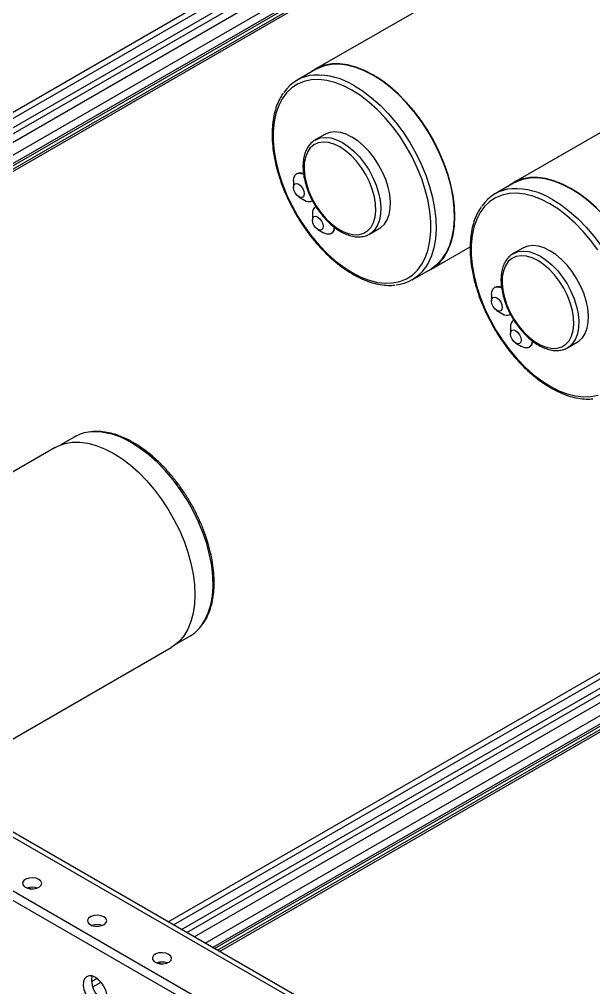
# Model space of a CAD drawing. Header units: inches. Extents: x 0 to 11, y 0 to 8.4.
# Drawn here: x 7.333 to 7.854, y 5.04 to 5.919 of the extents above; entities that cross this region are included whole.
import ezdxf

# ---------------------------------------------------------------- set-up
doc = ezdxf.new("R2010")
doc.units = ezdxf.units.IN
doc.header["$MEASUREMENT"] = 0

msp = doc.modelspace()

# ---------------------------------------------------------------- linework, layer by layer
at = {"color": 7, "linetype": 'Continuous', "lineweight": 25}
for p, q in [((7.71163, 6.05688), (6.76084, 5.508)), ((7.71645, 6.0541), (6.76566, 5.50522)), ((7.72381, 6.04984), (6.77534, 5.5023)), ((7.72864, 6.04706), (6.78016, 5.49952)), ((7.73105, 6.04085), (6.78443, 5.49438)), ((7.73473, 6.03135), (6.7945, 5.48857)), ((7.73714, 6.02514), (6.80109, 5.48477)), ((7.73473, 6.02171), (6.80285, 5.48375)), ((7.73105, 6.01647), (6.80555, 5.48219)), ((7.72864, 6.01304), (6.80731, 5.48117)), ((7.82915, 6.00551), (7.60146, 5.87407)), ((8.00887, 5.9023), (7.78118, 5.77086)), ((7.60167, 5.87371), (7.5849, 5.86403)), ((7.6102, 5.81484), (7.60147, 5.8098)), ((7.58468, 5.77911), (7.58457, 5.77905)), ((7.58164, 5.77256), (7.58164, 5.76667)), ((7.78139, 5.7705), (7.76462, 5.76081)), ((7.58655, 5.75816), (7.59165, 5.75521)), ((7.59874, 5.75451), (7.59885, 5.75457)), ((7.59885, 5.74285), (7.59885, 5.73696)), ((7.6019, 5.7494), (7.60178, 5.74934)), ((7.60376, 5.72845), (7.60887, 5.7255)), ((7.61595, 5.7248), (7.61606, 5.72487)), ((7.6508, 5.72435), (7.65005, 5.72394)), ((7.6508, 5.72435), (7.65953, 5.72939)), ((7.70645, 5.6922), (7.74206, 5.71275)), ((7.78992, 5.71163), (7.7812, 5.70659)), ((7.68947, 5.68288), (7.70625, 5.69256)), ((7.76441, 5.6759), (7.7643, 5.67583)), ((7.76136, 5.66935), (7.76136, 5.66345)), ((7.76627, 5.65494), (7.77138, 5.652)), ((7.46794, 5.0998), (8.41873, 5.64868)), ((7.47276, 5.09701), (8.42356, 5.64589)), ((7.77846, 5.6513), (7.77857, 5.65136)), ((7.78162, 5.64619), (7.78151, 5.64613)), ((7.48013, 5.09276), (8.43092, 5.64164)), ((7.48495, 5.08998), (8.43574, 5.63886)), ((7.77857, 5.63964), (7.77857, 5.63375)), ((7.49154, 5.08617), (8.43815, 5.63264)), ((7.5016, 5.08037), (8.44184, 5.62315)), ((7.78348, 5.62524), (7.78859, 5.62229)), ((7.79567, 5.62159), (7.79578, 5.62165)), ((7.83052, 5.62114), (7.82977, 5.62073)), ((7.83052, 5.62114), (7.83925, 5.62618)), ((7.50819, 5.07656), (8.44425, 5.61694)), ((7.50996, 5.07554), (8.44184, 5.61351)), ((7.51265, 5.07399), (8.43815, 5.60827)), ((7.51442, 5.07297), (8.43574, 5.60483)), ((7.3825, 5.53995), (7.37041, 5.53297)), ((7.36552, 5.53063), (7.14893, 5.4056)), ((7.47498, 5.35182), (7.48708, 5.35881)), ((7.25419, 5.22388), (7.47052, 5.34876)), ((7.10701, 5.30379), (7.80793, 4.89916)), ((7.81171, 4.90134), (7.11347, 5.30443)), ((7.07195, 5.27505), (7.51269, 5.02062)), ((7.07195, 5.26654), (7.50155, 5.01854)), ((7.34163, 5.131), (7.343, 5.12975)), ((7.45948, 5.06296), (7.46085, 5.06171)), ((7.39828, 5.04551), (7.40332, 5.04842)), ((7.39944, 5.04061), (7.40698, 5.04497))]:
    msp.add_line(p, q, dxfattribs=at)
at = {"color": 7, "linetype": 'Continuous', "lineweight": 25, "flags": 128}
for points in [[(7.65377, 5.86898), (7.64601, 5.87297), (7.63833, 5.87597), (7.63083, 5.87796), (7.62358, 5.8789), (7.61667, 5.8788), (7.61016, 5.87765), (7.60413, 5.87546), (7.59865, 5.87227), (7.597, 5.87101)], [(7.65377, 5.86864), (7.64591, 5.87267), (7.63814, 5.87569), (7.63055, 5.87765), (7.62323, 5.87855), (7.61625, 5.87837), (7.6097, 5.8771), (7.60366, 5.87477), (7.60167, 5.87371)], [(7.70157, 5.68986), (7.70378, 5.69081), (7.70926, 5.69401), (7.71414, 5.69818), (7.71835, 5.70329), (7.72186, 5.70927), (7.72463, 5.71606), (7.72662, 5.72358), (7.72782, 5.73176), (7.7282, 5.7405), (7.72778, 5.7497), (7.72654, 5.75928), (7.72451, 5.76911), (7.72171, 5.7791), (7.71816, 5.78913), (7.71391, 5.7991), (7.709, 5.80889), (7.7035, 5.8184), (7.69744, 5.82753), (7.69091, 5.83616), (7.68398, 5.84422), (7.67672, 5.85161), (7.66921, 5.85824), (7.66153, 5.86406), (7.65377, 5.86898)], [(7.70625, 5.69256), (7.70707, 5.69306), (7.71224, 5.69693), (7.71675, 5.70178), (7.72055, 5.70755), (7.72359, 5.71418), (7.72584, 5.72159), (7.72728, 5.72969), (7.72789, 5.7384), (7.72766, 5.74762), (7.72659, 5.75725), (7.72471, 5.76716), (7.72202, 5.77726), (7.71856, 5.78742), (7.71436, 5.79753), (7.70949, 5.80748), (7.70398, 5.81716), (7.69791, 5.82645), (7.69134, 5.83524), (7.68434, 5.84345), (7.677, 5.85098), (7.6694, 5.85773), (7.66163, 5.86364), (7.65377, 5.86864)], [(7.63468, 5.85494), (7.62694, 5.8589), (7.61929, 5.86185), (7.61182, 5.86374), (7.60462, 5.86456), (7.59778, 5.86429), (7.59137, 5.86295), (7.58547, 5.86053), (7.58015, 5.85709), (7.57547, 5.85264), (7.57149, 5.84726), (7.56825, 5.84099), (7.5658, 5.83391), (7.56415, 5.82611), (7.56333, 5.81768), (7.56335, 5.80871), (7.56421, 5.79931), (7.5659, 5.78959), (7.56839, 5.77967), (7.57167, 5.76966), (7.57568, 5.75968), (7.58039, 5.74985), (7.58574, 5.74027), (7.59166, 5.73107), (7.5981, 5.72235), (7.60496, 5.71422), (7.61217, 5.70676), (7.61965, 5.70007), (7.62731, 5.69422), (7.63505, 5.68929), (7.6428, 5.68533), (7.65045, 5.68238), (7.65791, 5.68049), (7.66511, 5.67967), (7.67196, 5.67994), (7.67836, 5.68128), (7.68426, 5.68369), (7.68958, 5.68714), (7.69426, 5.69159), (7.69824, 5.69697), (7.70148, 5.70324), (7.70394, 5.71032), (7.70558, 5.71812), (7.7064, 5.72655), (7.70638, 5.73552), (7.70552, 5.74492), (7.70384, 5.75463), (7.70134, 5.76456), (7.69807, 5.77456), (7.69405, 5.78455), (7.68934, 5.79438), (7.68399, 5.80395), (7.67807, 5.81316), (7.67164, 5.82187), (7.66477, 5.83001), (7.65756, 5.83747), (7.65008, 5.84416), (7.64243, 5.85001), (7.63468, 5.85494)], [(7.63699, 5.85896), (7.64486, 5.85396), (7.65263, 5.84805), (7.66023, 5.8413), (7.66757, 5.83377), (7.67456, 5.82556), (7.68113, 5.81676), (7.68721, 5.80747), (7.69271, 5.7978), (7.69759, 5.78785), (7.70178, 5.77774), (7.70524, 5.76757), (7.70793, 5.75748), (7.70982, 5.74756), (7.71089, 5.73794), (7.71112, 5.72872), (7.71051, 5.72001), (7.70907, 5.7119), (7.70682, 5.7045), (7.70378, 5.69787), (7.70112, 5.69363)], [(7.60131, 5.8097), (7.60188, 5.81003), (7.60599, 5.81159), (7.61058, 5.81211), (7.61553, 5.81158), (7.62072, 5.81), (7.62605, 5.80741)], [(7.63478, 5.81245), (7.62945, 5.81503), (7.62425, 5.81661), (7.61931, 5.81715), (7.61472, 5.81663), (7.61061, 5.81507), (7.6102, 5.81484)], [(7.65953, 5.72939), (7.66097, 5.73032), (7.6642, 5.73337), (7.66673, 5.73733), (7.66853, 5.74211), (7.66953, 5.74759), (7.66972, 5.75364), (7.66909, 5.76013), (7.66767, 5.76689), (7.66547, 5.77378), (7.66255, 5.78063), (7.65899, 5.78728), (7.65486, 5.79358), (7.65026, 5.79937), (7.64531, 5.80452), (7.6401, 5.80892), (7.63478, 5.81245)], [(7.62373, 5.80339), (7.61851, 5.8059), (7.61343, 5.80737), (7.60861, 5.80777), (7.60419, 5.80707), (7.60027, 5.80531), (7.59697, 5.80252), (7.59436, 5.79877), (7.59252, 5.79417), (7.59148, 5.78884), (7.59128, 5.78291), (7.59193, 5.77653), (7.5934, 5.76987), (7.59566, 5.76311), (7.59865, 5.75641), (7.60229, 5.74995), (7.60648, 5.74391), (7.61113, 5.73843), (7.61611, 5.73365), (7.62128, 5.72971), (7.62652, 5.7267), (7.63169, 5.7247), (7.63666, 5.72377), (7.64129, 5.72392), (7.64547, 5.72515), (7.6491, 5.72744), (7.65206, 5.73071), (7.6543, 5.7349), (7.65574, 5.73988), (7.65636, 5.74553), (7.65613, 5.75171), (7.65507, 5.75825), (7.6532, 5.76498), (7.65057, 5.77173), (7.64724, 5.77833), (7.64331, 5.7846), (7.63888, 5.79038), (7.63405, 5.79553), (7.62896, 5.7999), (7.62373, 5.80339)], [(7.62605, 5.80741), (7.63137, 5.80388), (7.63658, 5.79949), (7.64154, 5.79433), (7.64613, 5.78854), (7.65026, 5.78225), (7.65383, 5.77559), (7.65674, 5.76874), (7.65894, 5.76185), (7.66037, 5.75509), (7.66099, 5.7486), (7.6608, 5.74255), (7.6598, 5.73707), (7.65801, 5.7323), (7.65547, 5.72834), (7.65224, 5.72528), (7.6508, 5.72435)], [(7.58164, 5.77256), (7.58188, 5.77496), (7.58297, 5.77755), (7.58482, 5.77918), (7.58729, 5.77971), (7.59014, 5.77909), (7.59089, 5.77875)], [(7.58656, 5.75815), (7.58468, 5.75966), (7.58309, 5.76181), (7.58202, 5.76426), (7.58164, 5.76665), (7.58201, 5.76861), (7.58307, 5.76984), (7.58466, 5.77016), (7.58654, 5.76951), (7.58842, 5.768), (7.59002, 5.76585), (7.59109, 5.7634), (7.59147, 5.76101), (7.5911, 5.75905), (7.59004, 5.75782), (7.58844, 5.7575), (7.58656, 5.75815)], [(7.83349, 5.76577), (7.82573, 5.76976), (7.81806, 5.77276), (7.81055, 5.77474), (7.80331, 5.77569), (7.79639, 5.77559), (7.78988, 5.77444), (7.78386, 5.77225), (7.77838, 5.76905), (7.77672, 5.7678)], [(7.83349, 5.76543), (7.82563, 5.76946), (7.81786, 5.77247), (7.81027, 5.77444), (7.80295, 5.77534), (7.79597, 5.77515), (7.78942, 5.77389), (7.78338, 5.77156), (7.78139, 5.7705)], [(7.8144, 5.75173), (7.80666, 5.75569), (7.79901, 5.75863), (7.79154, 5.76053), (7.78434, 5.76134), (7.7775, 5.76108), (7.77109, 5.75973), (7.76519, 5.75732), (7.75987, 5.75387), (7.7552, 5.74943), (7.75121, 5.74404), (7.74798, 5.73777), (7.74552, 5.7307), (7.74387, 5.7229), (7.74305, 5.71446), (7.74307, 5.70549), (7.74393, 5.6961), (7.74562, 5.68638), (7.74811, 5.67646), (7.75139, 5.66645), (7.7554, 5.65647), (7.76011, 5.64663), (7.76546, 5.63706), (7.77139, 5.62786), (7.77782, 5.61914), (7.78468, 5.611), (7.79189, 5.60355), (7.79937, 5.59686), (7.80703, 5.59101), (7.81477, 5.58608), (7.82252, 5.58211), (7.83017, 5.57917), (7.83764, 5.57728), (7.84483, 5.57646), (7.85168, 5.57672), (7.85809, 5.57807)], [(7.85644, 5.74839), (7.84893, 5.75503), (7.84125, 5.76084), (7.83349, 5.76577)], [(7.88597, 5.58935), (7.8868, 5.58984), (7.89197, 5.59372), (7.89647, 5.59856), (7.90027, 5.60434), (7.90331, 5.61096), (7.90556, 5.61837), (7.907, 5.62648), (7.90761, 5.63519), (7.90738, 5.64441), (7.90632, 5.65403), (7.90443, 5.66395), (7.90174, 5.67404), (7.89828, 5.6842), (7.89408, 5.69432), (7.88921, 5.70427), (7.8837, 5.71394), (7.87763, 5.72323), (7.87106, 5.73203), (7.86406, 5.74024), (7.85672, 5.74776), (7.84913, 5.75452), (7.84135, 5.76043), (7.83349, 5.76543)], [(7.85779, 5.70994), (7.85136, 5.71866), (7.8445, 5.7268), (7.83728, 5.73425), (7.82981, 5.74095), (7.82215, 5.74679), (7.8144, 5.75173)], [(7.81672, 5.75575), (7.82458, 5.75075), (7.83235, 5.74484), (7.83995, 5.73808), (7.84729, 5.73056), (7.85429, 5.72235), (7.86086, 5.71355), (7.86693, 5.70426), (7.87244, 5.69459), (7.87731, 5.68464), (7.88151, 5.67452), (7.88497, 5.66436), (7.88766, 5.65426), (7.88954, 5.64435), (7.89061, 5.63473), (7.89084, 5.62551), (7.89023, 5.6168), (7.88879, 5.60869), (7.88654, 5.60128), (7.8835, 5.59465), (7.88084, 5.59042)], [(7.60378, 5.72844), (7.60189, 5.72995), (7.6003, 5.7321), (7.59923, 5.73456), (7.59885, 5.73695), (7.59922, 5.7389), (7.60028, 5.74014), (7.60187, 5.74045), (7.60375, 5.73981), (7.60563, 5.73829), (7.60723, 5.73615), (7.6083, 5.73369), (7.60868, 5.7313), (7.60831, 5.72934), (7.60725, 5.72811), (7.60566, 5.7278), (7.60378, 5.72844)], [(7.61886, 5.73048), (7.61886, 5.73047), (7.6182, 5.72748), (7.61672, 5.72535), (7.61453, 5.72426), (7.61184, 5.72431), (7.60889, 5.72549)], [(7.78103, 5.70649), (7.78161, 5.70682), (7.78572, 5.70838), (7.7903, 5.7089), (7.79525, 5.70836), (7.80045, 5.70678), (7.80577, 5.7042)], [(7.8145, 5.70924), (7.80917, 5.71182), (7.80398, 5.7134), (7.79903, 5.71394), (7.79445, 5.71342), (7.79033, 5.71186), (7.78992, 5.71163)], [(7.83925, 5.62618), (7.84069, 5.62711), (7.84392, 5.63016), (7.84646, 5.63412), (7.84825, 5.6389), (7.84925, 5.64437), (7.84944, 5.65043), (7.84882, 5.65691), (7.84739, 5.66368), (7.84519, 5.67057), (7.84228, 5.67742), (7.83871, 5.68407), (7.83458, 5.69037), (7.82999, 5.69616), (7.82503, 5.70131), (7.81982, 5.7057), (7.8145, 5.70924)], [(7.80346, 5.70018), (7.79823, 5.70269), (7.79315, 5.70416), (7.78833, 5.70455), (7.78391, 5.70386), (7.78, 5.70209), (7.77669, 5.6993), (7.77408, 5.69556), (7.77224, 5.69096), (7.7712, 5.68563), (7.77101, 5.67969), (7.77165, 5.67331), (7.77312, 5.66666), (7.77538, 5.65989), (7.77837, 5.6532), (7.78201, 5.64674), (7.78621, 5.64069), (7.79085, 5.63521), (7.79583, 5.63044), (7.801, 5.6265), (7.80624, 5.62349), (7.81142, 5.62149), (7.81638, 5.62055), (7.82102, 5.6207), (7.8252, 5.62194), (7.82882, 5.62422), (7.83178, 5.6275), (7.83402, 5.63169), (7.83546, 5.63667), (7.83608, 5.64232), (7.83586, 5.6485), (7.83479, 5.65504), (7.83292, 5.66177), (7.83029, 5.66852), (7.82697, 5.67512), (7.82304, 5.68139), (7.8186, 5.68717), (7.81377, 5.69232), (7.80868, 5.69669), (7.80346, 5.70018)], [(7.80577, 5.7042), (7.8111, 5.70067), (7.8163, 5.69627), (7.82126, 5.69112), (7.82586, 5.68533), (7.82998, 5.67903), (7.83355, 5.67238), (7.83646, 5.66553), (7.83866, 5.65864), (7.84009, 5.65187), (7.84071, 5.64539), (7.84052, 5.63934), (7.83952, 5.63386), (7.83773, 5.62908), (7.83519, 5.62512), (7.83196, 5.62207), (7.83052, 5.62114)], [(7.76136, 5.66935), (7.76161, 5.67175), (7.76269, 5.67434), (7.76455, 5.67597), (7.76701, 5.6765), (7.76986, 5.67588), (7.77061, 5.67554)], [(7.76629, 5.65494), (7.76441, 5.65645), (7.76281, 5.6586), (7.76174, 5.66105), (7.76136, 5.66344), (7.76173, 5.6654), (7.76279, 5.66663), (7.76438, 5.66695), (7.76626, 5.6663), (7.76814, 5.66479), (7.76974, 5.66264), (7.77081, 5.66019), (7.77119, 5.6578), (7.77082, 5.65584), (7.76976, 5.65461), (7.76817, 5.65429), (7.76629, 5.65494)], [(7.7835, 5.62523), (7.78162, 5.62674), (7.78002, 5.62889), (7.77895, 5.63134), (7.77857, 5.63373), (7.77894, 5.63569), (7.78, 5.63692), (7.78159, 5.63724), (7.78347, 5.63659), (7.78535, 5.63508), (7.78695, 5.63293), (7.78802, 5.63048), (7.7884, 5.62809), (7.78803, 5.62613), (7.78697, 5.6249), (7.78538, 5.62458), (7.7835, 5.62523)], [(7.79858, 5.62726), (7.79858, 5.62725), (7.79792, 5.62427), (7.79644, 5.62214), (7.79425, 5.62105), (7.79157, 5.62109), (7.78862, 5.62227)], [(7.36552, 5.53063), (7.36834, 5.53209), (7.37438, 5.53425), (7.3809, 5.53538), (7.38782, 5.53546), (7.39508, 5.53448), (7.40258, 5.53247), (7.41026, 5.52944), (7.41802, 5.52543)], [(7.49879, 5.36964), (7.5013, 5.37364), (7.50436, 5.38025), (7.50663, 5.38764), (7.50809, 5.39573), (7.50872, 5.40443), (7.50851, 5.41364), (7.50746, 5.42325), (7.50559, 5.43316), (7.50292, 5.44325), (7.49948, 5.45341), (7.49531, 5.46353), (7.49045, 5.47349), (7.48495, 5.48317), (7.47889, 5.49247), (7.47233, 5.50128), (7.46535, 5.5095), (7.45802, 5.51705), (7.45042, 5.52382), (7.44265, 5.52975), (7.43479, 5.53478)], [(7.41802, 5.52543), (7.42578, 5.52048), (7.43346, 5.51465), (7.44096, 5.50799), (7.44822, 5.50059), (7.45514, 5.49252), (7.46166, 5.48387), (7.4677, 5.47473), (7.4732, 5.46521), (7.47809, 5.45542), (7.48232, 5.44545), (7.48585, 5.43541), (7.48863, 5.42543), (7.49064, 5.4156), (7.49186, 5.40603), (7.49227, 5.39684), (7.49186, 5.38811), (7.49064, 5.37995), (7.48863, 5.37244), (7.48585, 5.36567), (7.48232, 5.35971), (7.47809, 5.35463), (7.4732, 5.35048), (7.47052, 5.34876)], [(7.35067, 5.1383), (7.34801, 5.13935), (7.34488, 5.13977), (7.3417, 5.13952), (7.33889, 5.13861), (7.33684, 5.13718), (7.33581, 5.13542), (7.33596, 5.13357), (7.33726, 5.13187), (7.33954, 5.13056), (7.34248, 5.12981), (7.34569, 5.12972), (7.34874, 5.13031), (7.35121, 5.1315), (7.35278, 5.13312), (7.35322, 5.13496), (7.35249, 5.13677), (7.35067, 5.1383)], [(7.40959, 5.10428), (7.40694, 5.10533), (7.40381, 5.10576), (7.40063, 5.1055), (7.39782, 5.1046), (7.39576, 5.10317), (7.39474, 5.10141), (7.39489, 5.09955), (7.39619, 5.09786), (7.39846, 5.09654), (7.4014, 5.09579), (7.40462, 5.09571), (7.40766, 5.0963), (7.41014, 5.09748), (7.4117, 5.0991), (7.41215, 5.10094), (7.41141, 5.10275), (7.40959, 5.10428)], [(7.46852, 5.07026), (7.46587, 5.07131), (7.46274, 5.07174), (7.45955, 5.07148), (7.45674, 5.07058), (7.45469, 5.06915), (7.45367, 5.06739), (7.45381, 5.06554), (7.45511, 5.06384), (7.45739, 5.06253), (7.46033, 5.06178), (7.46354, 5.06169), (7.46659, 5.06228), (7.46906, 5.06347), (7.47063, 5.06509), (7.47107, 5.06693), (7.47034, 5.06873), (7.46852, 5.07026)], [(7.40187, 5.04937), (7.39889, 5.05061), (7.39613, 5.05082), (7.3938, 5.04998), (7.39206, 5.04814), (7.39105, 5.04545), (7.39085, 5.0421), (7.39146, 5.03834), (7.39285, 5.03446), (7.3949, 5.03074), (7.39747, 5.02745), (7.40037, 5.02484), (7.40338, 5.0231), (7.40627, 5.02236), (7.40884, 5.02269), (7.4109, 5.02404), (7.41228, 5.02632), (7.41289, 5.02937), (7.41269, 5.03296), (7.41168, 5.03681), (7.40995, 5.04065), (7.40761, 5.04419), (7.40485, 5.04717), (7.40187, 5.04937)]]:
    msp.add_lwpolyline(points, dxfattribs=at)
at = {"color": 7, "linetype": 'Continuous', "lineweight": 25}
for centre, radius, start, end in [((7.6032, 5.83232), 0.03655, 94.74576, 145.5595), ((7.60275, 5.8043), 0.0645, 57.93053, 92.28568), ((7.58756, 5.77317), 0.0066, 59.93205, 115.82663), ((7.78292, 5.72911), 0.03655, 94.74576, 145.5595), ((7.78247, 5.70109), 0.0645, 57.93053, 92.28568), ((7.59579, 5.76077), 0.00693, 233.65679, 295.23192), ((7.60601, 5.74352), 0.00719, 125.98793, 185.32425), ((7.61209, 5.73047), 0.00687, 305.29924, 359.45649), ((7.6712, 5.71453), 0.0365, 275.14572, 325.06187), ((7.76728, 5.66996), 0.0066, 59.93205, 115.82663), ((7.77551, 5.65756), 0.00693, 233.65679, 295.23192), ((7.78573, 5.64031), 0.00719, 125.98793, 185.32425), ((7.79181, 5.62726), 0.00687, 305.29924, 359.45649), ((7.40087, 5.50762), 0.03719, 94.82521, 119.59634), ((7.40066, 5.48132), 0.06342, 57.44322, 92.64021), ((7.46843, 5.3907), 0.03695, 300.31735, 325.24884), ((7.34448, 5.11719), 0.0141, 70.43682, 109.56318), ((7.40341, 5.08317), 0.0141, 70.43682, 109.56318), ((7.46233, 5.04915), 0.0141, 70.43682, 109.56318), ((7.42019, 5.04699), 0.02184, 170.31245, 239.89327)]:
    msp.add_arc(centre, radius, start, end, dxfattribs=at)
for points, knots in [([(7.5724, 5.85236), (7.57128, 5.85064), (7.56895, 5.84705), (7.56626, 5.8407), (7.56416, 5.83359), (7.5628, 5.82585), (7.56219, 5.81759), (7.56232, 5.8089), (7.56321, 5.79985), (7.56483, 5.79055), (7.56717, 5.78109), (7.57019, 5.77155), (7.57388, 5.76204), (7.57818, 5.75264), (7.58307, 5.74345), (7.58849, 5.73455), (7.59438, 5.72603), (7.60069, 5.71798), (7.60737, 5.71047), (7.61434, 5.70358), (7.62155, 5.69738), (7.62892, 5.69192), (7.63638, 5.68727), (7.64387, 5.68348), (7.65132, 5.6806), (7.65866, 5.67862), (7.66576, 5.67771), (7.67076, 5.67751), (7.67327, 5.67792), (7.6736, 5.67797)], [0, 0, 0, 0, 0.034925, 0.072741, 0.110826, 0.149107, 0.187504, 0.225952, 0.264402, 0.302833, 0.341239, 0.37962, 0.417981, 0.456327, 0.494664, 0.532999, 0.571338, 0.609688, 0.648055, 0.686447, 0.72487, 0.763329, 0.801827, 0.840359, 0.87891, 0.917434, 0.955865, 0.994114, 1, 1, 1, 1]), ([(7.60131, 5.80965), (7.60119, 5.8096), (7.59973, 5.80893), (7.59742, 5.8068), (7.59455, 5.80331), (7.59241, 5.799), (7.59095, 5.79406), (7.59024, 5.78852), (7.59029, 5.7825), (7.5911, 5.77616), (7.59264, 5.76963), (7.59489, 5.76305), (7.59778, 5.75656), (7.60125, 5.75029), (7.60523, 5.74436), (7.60965, 5.73891), (7.61441, 5.73403), (7.61944, 5.72983), (7.62462, 5.72641), (7.62989, 5.72384), (7.63511, 5.72222), (7.64021, 5.72157), (7.64496, 5.72204), (7.64824, 5.72288), (7.64971, 5.72382), (7.64991, 5.72395)], [0, 0, 0, 0, 0.004064, 0.048887, 0.093657, 0.139026, 0.185338, 0.232452, 0.280001, 0.327666, 0.375274, 0.422802, 0.470265, 0.517695, 0.565133, 0.612609, 0.660162, 0.707833, 0.755657, 0.803639, 0.851689, 0.899502, 0.946622, 0.992671, 1, 1, 1, 1]), ([(7.75213, 5.74915), (7.75101, 5.74743), (7.74867, 5.74384), (7.74599, 5.73749), (7.74388, 5.73037), (7.74252, 5.72264), (7.74191, 5.71438), (7.74205, 5.70568), (7.74293, 5.69664), (7.74455, 5.68734), (7.74689, 5.67787), (7.74991, 5.66834), (7.7536, 5.65883), (7.75791, 5.64943), (7.76279, 5.64023), (7.76821, 5.63134), (7.7741, 5.62282), (7.78042, 5.61477), (7.78709, 5.60726), (7.79406, 5.60037), (7.80127, 5.59416), (7.80864, 5.58871), (7.8161, 5.58406), (7.8236, 5.58027), (7.83104, 5.57738), (7.83838, 5.57541), (7.84548, 5.5745), (7.85049, 5.5743), (7.85299, 5.5747), (7.85332, 5.57476)], [0, 0, 0, 0, 0.034925, 0.072741, 0.110826, 0.149107, 0.187504, 0.225952, 0.264402, 0.302833, 0.341239, 0.37962, 0.417981, 0.456327, 0.494664, 0.532999, 0.571338, 0.609688, 0.648055, 0.686447, 0.72487, 0.763329, 0.801827, 0.840359, 0.87891, 0.917434, 0.955865, 0.994114, 1, 1, 1, 1]), ([(7.78103, 5.70644), (7.78091, 5.70639), (7.77945, 5.70572), (7.77715, 5.70359), (7.77427, 5.7001), (7.77213, 5.69579), (7.77067, 5.69084), (7.76996, 5.6853), (7.77001, 5.67929), (7.77082, 5.67295), (7.77237, 5.66642), (7.77461, 5.65984), (7.7775, 5.65335), (7.78097, 5.64708), (7.78495, 5.64115), (7.78937, 5.63569), (7.79414, 5.63081), (7.79916, 5.62662), (7.80435, 5.62319), (7.80961, 5.62063), (7.81484, 5.61901), (7.81993, 5.61836), (7.82468, 5.61883), (7.82796, 5.61967), (7.82943, 5.62061), (7.82964, 5.62074)], [0, 0, 0, 0, 0.004064, 0.048887, 0.093657, 0.139026, 0.185338, 0.232452, 0.280001, 0.327666, 0.375274, 0.422802, 0.470265, 0.517695, 0.565133, 0.612609, 0.660162, 0.707833, 0.755657, 0.803639, 0.851689, 0.899502, 0.946622, 0.992671, 1, 1, 1, 1]), ([(7.43643, 5.53494), (7.43512, 5.53567), (7.43131, 5.5378), (7.42501, 5.54065), (7.4176, 5.54317), (7.41035, 5.5447), (7.40399, 5.54532), (7.4002, 5.54499), (7.39864, 5.54485)], [0, 0, 0, 0, 0.100988, 0.292635, 0.484384, 0.675879, 0.86674, 1, 1, 1, 1]), ([(7.49939, 5.37036), (7.50003, 5.37123), (7.50197, 5.37386), (7.50448, 5.37906), (7.50694, 5.38584), (7.50863, 5.39331), (7.5096, 5.40133), (7.50981, 5.40984), (7.50927, 5.41873), (7.50799, 5.42792), (7.50599, 5.43732), (7.50328, 5.44683), (7.4999, 5.45637), (7.49587, 5.46583), (7.49125, 5.47513), (7.48608, 5.48418), (7.4804, 5.49289), (7.47427, 5.50117), (7.46776, 5.50894), (7.46092, 5.51612), (7.45381, 5.52266), (7.44651, 5.52846), (7.44068, 5.53243), (7.43731, 5.53442), (7.43643, 5.53494)], [0, 0, 0, 0, 0.02335, 0.070521, 0.118052, 0.165876, 0.213891, 0.262004, 0.310145, 0.35827, 0.406367, 0.454432, 0.502468, 0.550482, 0.598481, 0.646474, 0.694469, 0.742473, 0.790495, 0.838543, 0.886627, 0.934753, 0.982927, 1, 1, 1, 1])]:
    msp.add_open_spline(points, degree=3, knots=knots, dxfattribs=at)

doc.saveas('drawing.dxf')
